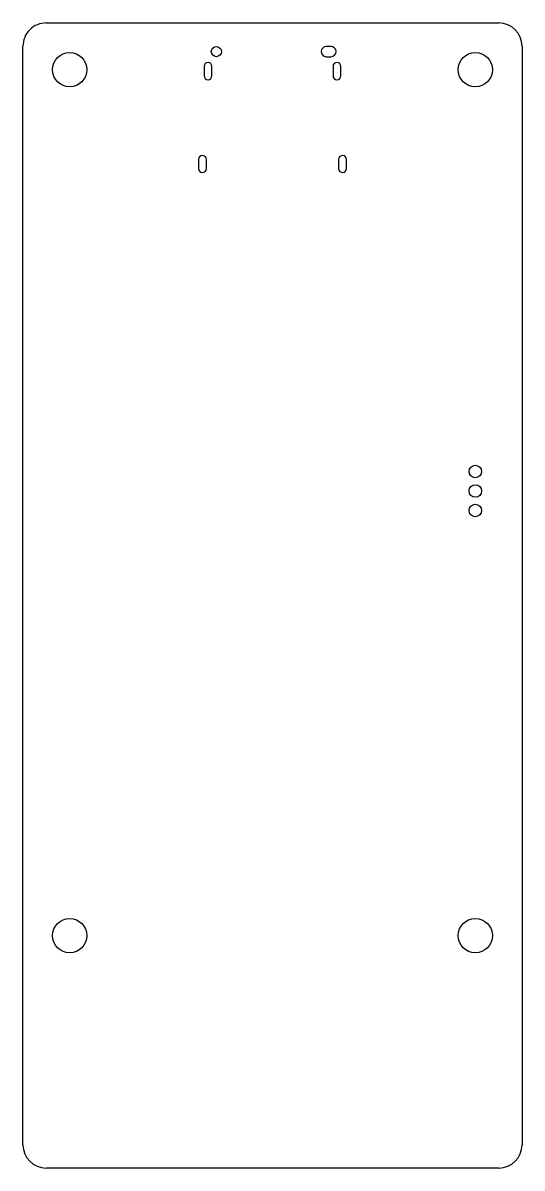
# Model space of a CAD drawing. Header units: inches. Extents: x 0 to 1.26, y -2.89 to 0.
import ezdxf

# ---------------------------------------------------------------- set-up
doc = ezdxf.new("R2010")
doc.units = ezdxf.units.IN
doc.header["$MEASUREMENT"] = 0
doc.layers.add('Edge.Cuts', color=254, linetype='CONTINUOUS', true_color=0xd0d2cd)

msp = doc.modelspace()

# ---------------------------------------------------------------- linework, layer by layer
at = {"layer": 'Edge.Cuts', "linetype": 'CONTINUOUS'}
for p, q in [((0.0591, 0), (1.2008, 0)), ((0, -2.8307), (0, -0.0591)), ((0.7776, -0.0596), (0.7657, -0.0596)), ((0.7657, -0.0852), (0.7776, -0.0852)), ((1.2598, -0.0591), (1.2598, -2.8307)), ((0.4575, -0.1098), (0.4575, -0.1335)), ((0.4772, -0.1335), (0.4772, -0.1098)), ((0.7827, -0.1098), (0.7827, -0.1335)), ((0.8024, -0.1335), (0.8024, -0.1098)), ((0.4433, -0.3441), (0.4433, -0.3677)), ((0.463, -0.3677), (0.463, -0.3441)), ((0.7969, -0.3441), (0.7969, -0.3677)), ((0.8165, -0.3677), (0.8165, -0.3441)), ((1.2008, -2.8898), (0.0591, -2.8898))]:
    msp.add_line(p, q, dxfattribs=at)
at = {"layer": 'Edge.Cuts'}
for centre, radius in [((0.1181, -0.1181), 0.0433), ((0.4882, -0.0724), 0.0128), ((1.1417, -0.1181), 0.0433), ((1.1417, -1.1319), 0.0157), ((1.1417, -1.1811), 0.0157), ((1.1417, -1.2303), 0.0157), ((0.1181, -2.3031), 0.0433), ((1.1417, -2.3031), 0.0433)]:
    msp.add_circle(centre, radius, dxfattribs=at)
for centre, radius, start, end in [((0.0591, -0.0591), 0.0591, -270.0001, -179.9999), ((1.2008, -0.0591), 0.0591, 0, 90), ((0.7657, -0.0724), 0.0128, 90, 270), ((0.7776, -0.0724), 0.0128, -90, 90), ((0.4673, -0.1098), 0.00984, 0, 180), ((0.7925, -0.1098), 0.00984, 0, 180), ((0.4673, -0.1335), 0.00984, -180, 0), ((0.7925, -0.1335), 0.00984, -180, 0), ((0.4531, -0.3441), 0.00984, 0, 180), ((0.8067, -0.3441), 0.00984, 0, 180), ((0.4531, -0.3677), 0.00984, -180, 0), ((0.8067, -0.3677), 0.00984, -180, 0), ((0.0591, -2.8307), 0.0591, -180, -90), ((1.2008, -2.8307), 0.0591, -90, 0)]:
    msp.add_arc(centre, radius, start, end, dxfattribs=at)

doc.saveas('drawing.dxf')
